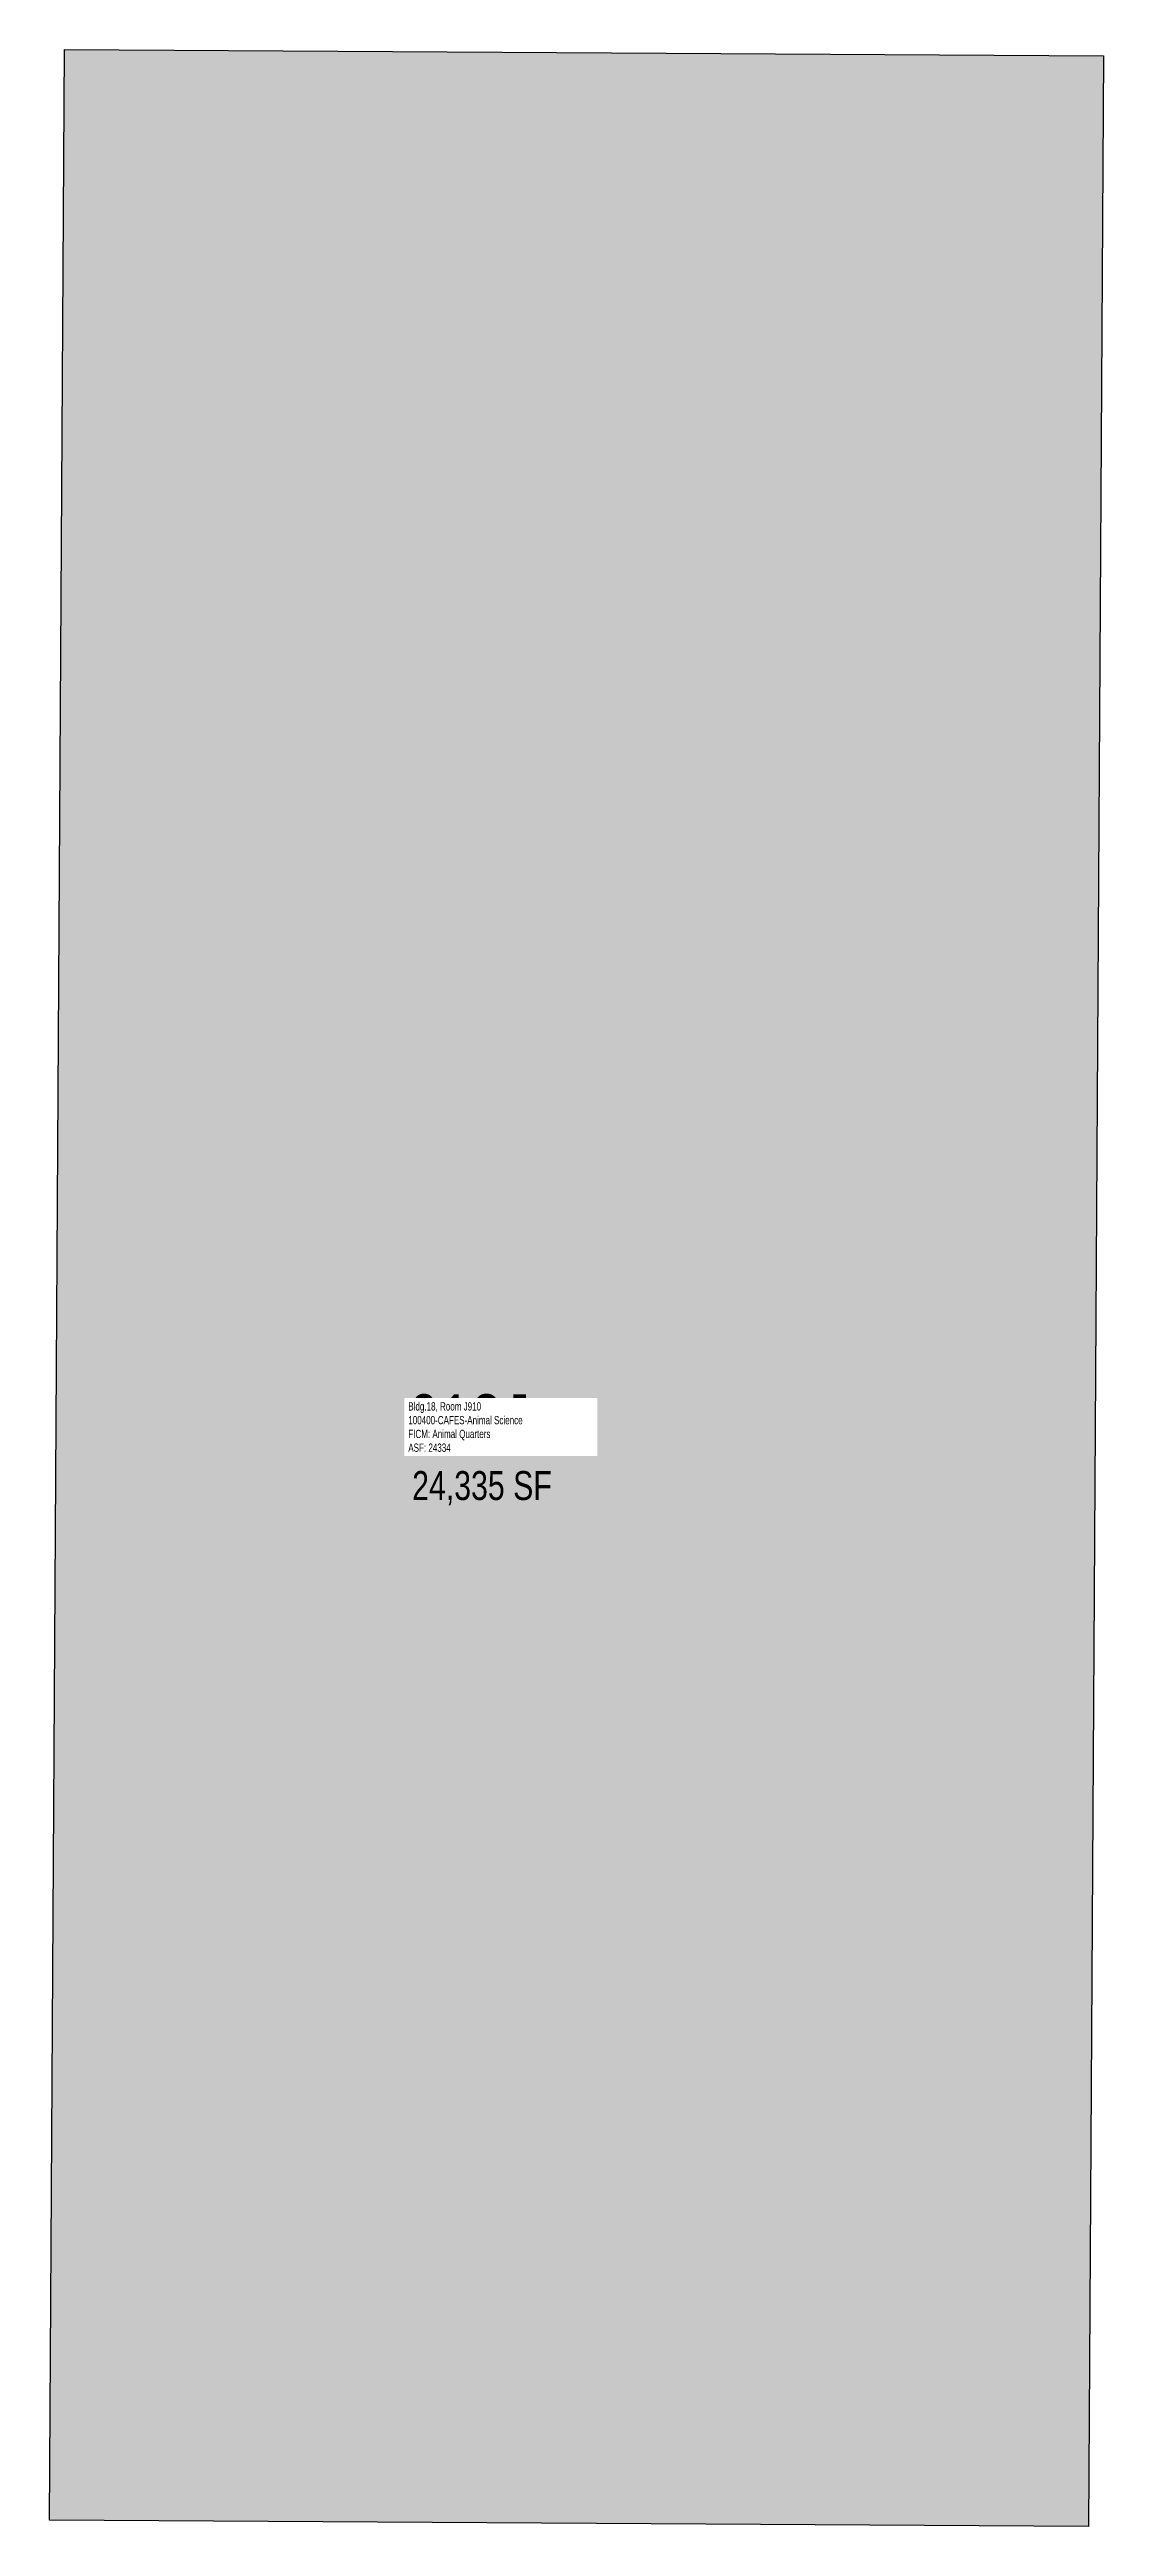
# Model space of a CAD drawing. Header units: inches. Extents: x 0 to 1231, y 0 to 2894.
import ezdxf
from ezdxf.enums import TextEntityAlignment as Align

# ---------------------------------------------------------------- set-up
doc = ezdxf.new("R2010")
doc.units = ezdxf.units.IN
doc.header["$MEASUREMENT"] = 0
for name, color, linetype in [('A-IDEN-RNUM', 7, 'Continuous'), ('A-IDEN-SNUM', 4, 'Continuous'), ('A-IDEN-VNUM', 4, 'Continuous'), ('A-WALL', 5, 'Continuous'), ('AREA-TEXT', 3, 'Continuous'), ('Rooms-Category-Color', 7, 'Continuous'), ('Rooms-College-Color', 7, 'Continuous'), ('Rooms-Department-Color', 7, 'Continuous'), ('Rooms-Division-Color', 7, 'Continuous'), ('Rooms-Information', 7, 'Continuous')]:
    doc.layers.add(name, color=color, linetype=linetype)
doc.styles.add('AREA', font='arial.ttf', dxfattribs={"width": 0.75, "height": 30})
doc.styles.add('ID', font='ARIALN.TTF', dxfattribs={"width": 0.85, "height": 0.25})
doc.styles.add('ROOMSNUMBER', font='TXT.SHX', dxfattribs={"height": 1})

msp = doc.modelspace()

# ---------------------------------------------------------------- hatches: boundary and pattern name
at = {"layer": 'Rooms-Category-Color', "true_color": 0xfbafa2}
msp.add_hatch(color=21, dxfattribs=at).paths.add_polyline_path([(17.4, 2893.5), (1231.5, 2886.2), (1214.1, 0), (0, 7.4)])
at = {"layer": 'Rooms-College-Color', "true_color": 0xe3c5e1}
msp.add_hatch(color=254, dxfattribs=at).paths.add_polyline_path([(17.4, 2893.5), (1231.5, 2886.2), (1214.1, 0), (0, 7.4)])
at = {"layer": 'Rooms-Department-Color', "true_color": 0xe3c5e1}
msp.add_hatch(color=254, dxfattribs=at).paths.add_polyline_path([(17.4, 2893.5), (1231.5, 2886.2), (1214.1, 0), (0, 7.4)])
at = {"layer": 'Rooms-Division-Color', "true_color": 0xe3c5e1}
msp.add_hatch(color=254, dxfattribs=at).paths.add_polyline_path([(17.4, 2893.5), (1231.5, 2886.2), (1214.1, 0), (0, 7.4)])

# ---------------------------------------------------------------- linework, layer by layer
at = {"layer": 'A-WALL'}
for p, q in [((0, 7.4), (17.5, 2893.6)), ((17.4, 2893.6), (1231.5, 2886.2)), ((1231.5, 2886.2), (1214, 0)), ((1214, 0), (0, 7.4))]:
    msp.add_line(p, q, dxfattribs=at)

# ---------------------------------------------------------------- texts
at = {"layer": 'A-IDEN-RNUM', "style": 'ROOMSNUMBER'}
msp.add_text('0910-00', height=2.25, dxfattribs=at).set_placement((490.5, 1288.7), align=Align.MIDDLE)
at = {"layer": 'A-IDEN-SNUM', "style": 'ROOMSNUMBER'}
msp.add_text('0180J91000', height=2.25, dxfattribs=at).set_placement((490.5, 1288.7), align=Align.MIDDLE)
at = {"layer": 'A-IDEN-VNUM', "style": 'ID', "width": 0.85}
msp.add_text('018J', height=67.5, dxfattribs=at).set_placement((490.5, 1288.7), align=Align.MIDDLE)
at = {"layer": 'AREA-TEXT', "style": 'AREA', "width": 0.75}
msp.add_text('24,335 SF', height=33.75, dxfattribs=at).set_placement((505.3, 1216), align=Align.MIDDLE_CENTER)

# ---------------------------------------------------------------- next in the draw order: texts
at = {"layer": 'Rooms-Information', "insert": (419.2, 1255.3), "char_height": 9.643, "width": 216, "attachment_point": 7, "style": 'ID', "bg_fill": 3, "box_fill_scale": 1.5, "bg_fill_color": 256, "bg_fill_true_color": 13158600, "bg_fill_transparency": 0}
msp.add_mtext('Bldg.18, Room J910^M^J100400-CAFES-Animal Science^M^JFICM: Animal Quarters^M^JASF: 24334', dxfattribs=at)

doc.saveas('drawing.dxf')
